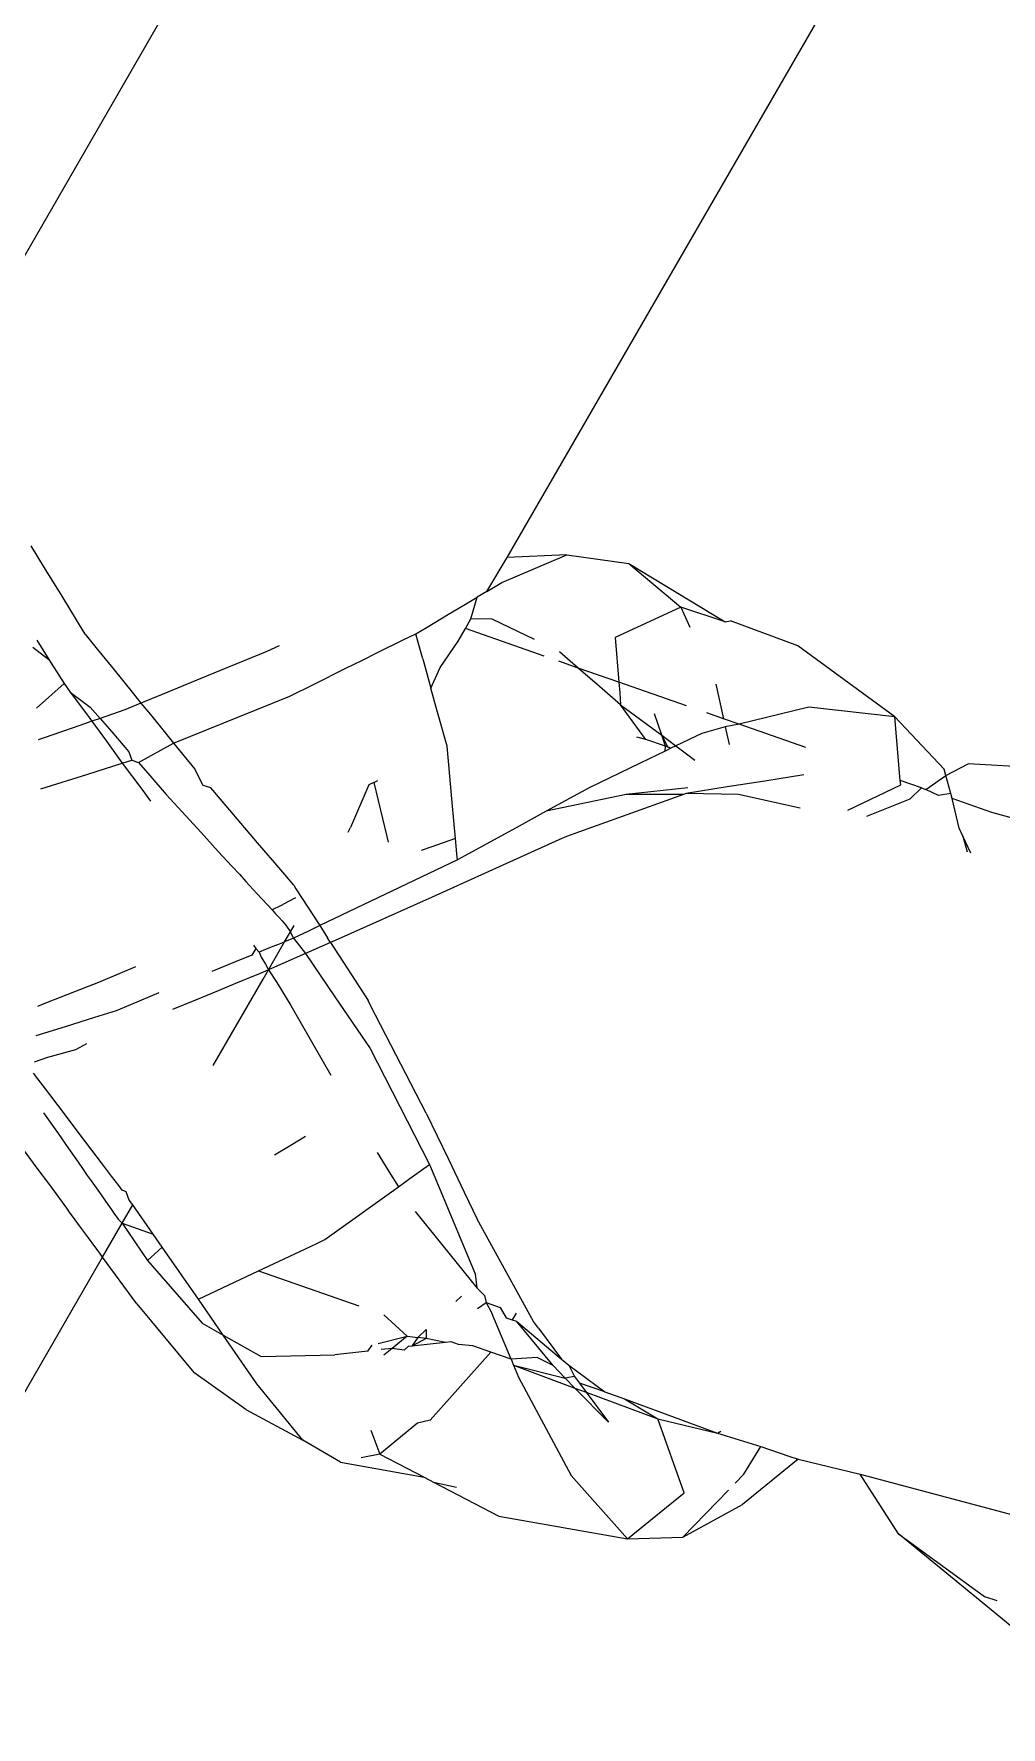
# Model space of a CAD drawing. Header units: inches. Extents: x 3324238 to 135265466, y -1036581 to 20094598.
# Drawn here: x 3354731.834 to 3354732.179, y -519091.338 to -519090.733 of the extents above; entities that cross this region are included whole.
import ezdxf

# ---------------------------------------------------------------- set-up
doc = ezdxf.new("R2010")
doc.units = ezdxf.units.IN
doc.header["$MEASUREMENT"] = 0

msp = doc.modelspace()

# ---------------------------------------------------------------- linework, layer by layer
for p, q in [((3354732.79358, -519089.14202, 0.00267), (3354731.80037, -519090.86493, 0.00267)), ((3354732.00304, -519090.92004, 0.00267), (3354732.96224, -519089.26035, 0.00267)), ((3354731.83793, -519090.92368, 0.00267), (3354731.83316, -519090.91587, 0.00267)), ((3354731.99583, -519090.93213, 0.00267), (3354732.00304, -519090.92004, 0.00267)), ((3354732.00118, -519090.92894, 0.00267), (3354732.02433, -519090.91908, 0.00267)), ((3354732.02433, -519090.91908, 0.00267), (3354732.00304, -519090.92004, 0.00267)), ((3354732.02433, -519090.91908, 0.00267), (3354732.04651, -519090.9222, 0.00267)), ((3354732.04651, -519090.9222, 0.00267), (3354732.06513, -519090.93778, 0.00267)), ((3354732.04651, -519090.9222, 0.00267), (3354732.0809, -519090.94296, 0.00267)), ((3354731.84414, -519090.93385, 0.00267), (3354731.83793, -519090.92368, 0.00267)), ((3354731.99583, -519090.93213, 0.00267), (3354732.00118, -519090.92894, 0.00267)), ((3354731.84928, -519090.94227, 0.00267), (3354731.84414, -519090.93385, 0.00267)), ((3354731.98762, -519090.93702, 0.00267), (3354731.99239, -519090.93418, 0.00267)), ((3354731.99016, -519090.94196, 0.00267), (3354731.99239, -519090.93418, 0.00267)), ((3354731.99583, -519090.93213, 0.00267), (3354731.99239, -519090.93418, 0.00267)), ((3354731.97451, -519090.94483, 0.00267), (3354731.98218, -519090.94026, 0.00267)), ((3354731.98218, -519090.94026, 0.00267), (3354731.98762, -519090.93702, 0.00267)), ((3354732.06513, -519090.93778, 0.00267), (3354732.04162, -519090.94863, 0.00267)), ((3354732.0809, -519090.94296, 0.00267), (3354732.06513, -519090.93778, 0.00267)), ((3354732.06513, -519090.93778, 0.00267), (3354732.06835, -519090.94486, 0.00267)), ((3354731.85243, -519090.94743, 0.00267), (3354731.84928, -519090.94227, 0.00267)), ((3354731.966, -519090.94945, 0.00267), (3354731.97043, -519090.94725, 0.00267)), ((3354731.97043, -519090.94725, 0.00267), (3354731.97451, -519090.94483, 0.00267)), ((3354731.97131, -519090.9504, 0.00267), (3354731.97043, -519090.94725, 0.00267)), ((3354731.98559, -519090.94987, 0.00267), (3354731.98818, -519090.94538, 0.00267)), ((3354731.98818, -519090.94538, 0.00267), (3354731.99016, -519090.94196, 0.00267)), ((3354732.01625, -519090.95519, 0.00267), (3354731.98818, -519090.94538, 0.00267)), ((3354731.99774, -519090.94206, 0.00267), (3354731.99016, -519090.94196, 0.00267)), ((3354732.01285, -519090.94926, 0.00267), (3354731.99774, -519090.94206, 0.00267)), ((3354732.0809, -519090.94296, 0.00267), (3354732.08284, -519090.94267, 0.00267)), ((3354732.10689, -519090.95151, 0.00267), (3354732.08284, -519090.94267, 0.00267)), ((3354731.83378, -519090.95197, 0.00267), (3354731.83948, -519090.95644, 0.00267)), ((3354731.83517, -519090.94954, 0.00267), (3354731.83948, -519090.95644, 0.00267)), ((3354731.85243, -519090.94743, 0.00267), (3354731.85623, -519090.95211, 0.00267)), ((3354731.85623, -519090.95211, 0.00267), (3354731.86227, -519090.95956, 0.00267)), ((3354731.9217, -519090.95154, 0.00267), (3354731.9173, -519090.95354, 0.00267)), ((3354731.95659, -519090.95409, 0.00267), (3354731.966, -519090.94945, 0.00267)), ((3354731.97295, -519090.95625, 0.00267), (3354731.97131, -519090.9504, 0.00267)), ((3354731.97911, -519090.95931, 0.00267), (3354731.98559, -519090.94987, 0.00267)), ((3354732.04162, -519090.94863, 0.00267), (3354732.04293, -519090.96451, 0.00267)), ((3354732.14151, -519090.97695, 0.00267), (3354732.10689, -519090.95151, 0.00267)), ((3354731.83948, -519090.95644, 0.00267), (3354731.84032, -519090.95779, 0.00267)), ((3354731.84032, -519090.95779, 0.00267), (3354731.84485, -519090.96503, 0.00267)), ((3354731.90879, -519090.95703, 0.00267), (3354731.89572, -519090.96239, 0.00267)), ((3354731.9173, -519090.95354, 0.00267), (3354731.90879, -519090.95703, 0.00267)), ((3354731.94551, -519090.95957, 0.00267), (3354731.95146, -519090.95663, 0.00267)), ((3354731.95146, -519090.95663, 0.00267), (3354731.95659, -519090.95409, 0.00267)), ((3354731.97295, -519090.95625, 0.00267), (3354731.97514, -519090.96407, 0.00267)), ((3354731.97587, -519090.96671, 0.00267), (3354731.97911, -519090.95931, 0.00267)), ((3354732.02848, -519090.95947, 0.00267), (3354732.02158, -519090.95705, 0.00267)), ((3354732.02848, -519090.95947, 0.00267), (3354732.02182, -519090.95366, 0.00267)), ((3354731.84485, -519090.96503, 0.00267), (3354731.835, -519090.97384, 0.00267)), ((3354731.84485, -519090.96503, 0.00267), (3354731.8471, -519090.96808, 0.00267)), ((3354731.86227, -519090.95956, 0.00267), (3354731.86968, -519090.96869, 0.00267)), ((3354731.89572, -519090.96239, 0.00267), (3354731.87985, -519090.96889, 0.00267)), ((3354731.92545, -519090.96949, 0.00267), (3354731.93416, -519090.96518, 0.00267)), ((3354731.93416, -519090.96518, 0.00267), (3354731.94551, -519090.95957, 0.00267)), ((3354731.97514, -519090.96407, 0.00267), (3354731.97587, -519090.96671, 0.00267)), ((3354732.04293, -519090.96451, 0.00267), (3354732.02848, -519090.95947, 0.00267)), ((3354732.03608, -519090.96608, 0.00267), (3354732.02848, -519090.95947, 0.00267)), ((3354732.06713, -519090.97297, 0.00267), (3354732.04293, -519090.96451, 0.00267)), ((3354732.04293, -519090.96451, 0.00267), (3354732.04325, -519090.96838, 0.00267)), ((3354732.07762, -519090.96527, 0.00267), (3354732.08031, -519090.97758, 0.00267)), ((3354731.8471, -519090.96808, 0.00267), (3354731.85285, -519090.97588, 0.00267)), ((3354731.8471, -519090.96808, 0.00267), (3354731.85425, -519090.97345, 0.00267)), ((3354731.86968, -519090.96869, 0.00267), (3354731.87234, -519090.97197, 0.00267)), ((3354731.87985, -519090.96889, 0.00267), (3354731.87234, -519090.97197, 0.00267)), ((3354731.884, -519090.98634, 0.00267), (3354731.92545, -519090.96949, 0.00267)), ((3354731.97778, -519090.97353, 0.00267), (3354731.97587, -519090.96671, 0.00267)), ((3354732.0436, -519090.97264, 0.00267), (3354732.03608, -519090.96608, 0.00267)), ((3354732.04325, -519090.96838, 0.00267), (3354732.0436, -519090.97264, 0.00267)), ((3354731.85285, -519090.97588, 0.00267), (3354731.85475, -519090.97847, 0.00267)), ((3354731.85425, -519090.97345, 0.00267), (3354731.85771, -519090.97744, 0.00267)), ((3354731.85771, -519090.97744, 0.00267), (3354731.85475, -519090.97847, 0.00267)), ((3354731.86651, -519090.97436, 0.00267), (3354731.85771, -519090.97744, 0.00267)), ((3354731.85771, -519090.97744, 0.00267), (3354731.86191, -519090.98228, 0.00267)), ((3354731.87234, -519090.97197, 0.00267), (3354731.86651, -519090.97436, 0.00267)), ((3354731.87234, -519090.97197, 0.00267), (3354731.87569, -519090.9761, 0.00267)), ((3354731.87569, -519090.9761, 0.00267), (3354731.88107, -519090.98273, 0.00267)), ((3354731.98164, -519090.98732, 0.00267), (3354731.97778, -519090.97353, 0.00267)), ((3354732.05253, -519090.98496, 0.00267), (3354732.0436, -519090.97264, 0.00267)), ((3354732.0436, -519090.97264, 0.00267), (3354732.05825, -519090.98349, 0.00267)), ((3354732.05825, -519090.98349, 0.00267), (3354732.05573, -519090.97588, 0.00267)), ((3354732.08031, -519090.97758, 0.00267), (3354732.07442, -519090.97552, 0.00267)), ((3354732.11081, -519090.97351, 0.00267), (3354732.08595, -519090.97955, 0.00267)), ((3354732.14151, -519090.97695, 0.00267), (3354732.11081, -519090.97351, 0.00267)), ((3354732.15906, -519090.99563, 0.00267), (3354732.14151, -519090.97695, 0.00267)), ((3354732.14345, -519090.99964, 0.00267), (3354732.14151, -519090.97695, 0.00267)), ((3354731.85049, -519090.97996, 0.00267), (3354731.83777, -519090.98441, 0.00267)), ((3354731.85475, -519090.97847, 0.00267), (3354731.85049, -519090.97996, 0.00267)), ((3354731.85475, -519090.97847, 0.00267), (3354731.86001, -519090.98561, 0.00267)), ((3354731.86191, -519090.98228, 0.00267), (3354731.86804, -519090.98935, 0.00267)), ((3354731.88107, -519090.98273, 0.00267), (3354731.884, -519090.98634, 0.00267)), ((3354732.05955, -519090.98742, 0.00267), (3354732.05825, -519090.98349, 0.00267)), ((3354732.05825, -519090.98349, 0.00267), (3354732.0605, -519090.98775, 0.00267)), ((3354732.05825, -519090.98349, 0.00267), (3354732.06333, -519090.98725, 0.00267)), ((3354732.07255, -519090.9828, 0.00267), (3354732.06333, -519090.98725, 0.00267)), ((3354732.08095, -519090.98049, 0.00267), (3354732.07255, -519090.9828, 0.00267)), ((3354732.08595, -519090.97955, 0.00267), (3354732.08031, -519090.97758, 0.00267)), ((3354732.08595, -519090.97955, 0.00267), (3354732.08095, -519090.98049, 0.00267)), ((3354732.08095, -519090.98049, 0.00267), (3354732.08232, -519090.98677, 0.00267)), ((3354732.10971, -519090.98785, 0.00267), (3354732.08595, -519090.97955, 0.00267)), ((3354731.83777, -519090.98441, 0.00267), (3354731.83562, -519090.98516, 0.00267)), ((3354731.86001, -519090.98561, 0.00267), (3354731.86566, -519090.99347, 0.00267)), ((3354731.86804, -519090.98935, 0.00267), (3354731.86907, -519090.99241, 0.00267)), ((3354731.87141, -519090.99323, 0.00267), (3354731.884, -519090.98634, 0.00267)), ((3354731.884, -519090.98634, 0.00267), (3354731.89152, -519090.99561, 0.00267)), ((3354731.98347, -519091.00754, 0.00267), (3354731.98164, -519090.98732, 0.00267)), ((3354732.05253, -519090.98496, 0.00267), (3354732.04943, -519090.98419, 0.00267)), ((3354732.05948, -519090.98912, 0.00267), (3354732.05054, -519090.99343, 0.00267)), ((3354732.05955, -519090.98742, 0.00267), (3354732.05253, -519090.98496, 0.00267)), ((3354732.05948, -519090.98912, 0.00267), (3354732.05955, -519090.98742, 0.00267)), ((3354732.06155, -519090.98811, 0.00267), (3354732.05948, -519090.98912, 0.00267)), ((3354732.0605, -519090.98775, 0.00267), (3354732.05955, -519090.98742, 0.00267)), ((3354732.06155, -519090.98811, 0.00267), (3354732.05955, -519090.98742, 0.00267)), ((3354732.06155, -519090.98811, 0.00267), (3354732.0605, -519090.98775, 0.00267)), ((3354732.06333, -519090.98725, 0.00267), (3354732.06155, -519090.98811, 0.00267)), ((3354732.06333, -519090.98725, 0.00267), (3354732.06713, -519090.99007, 0.00267)), ((3354731.8533, -519090.99735, 0.00267), (3354731.86566, -519090.99347, 0.00267)), ((3354731.86566, -519090.99347, 0.00267), (3354731.86907, -519090.99241, 0.00267)), ((3354731.86566, -519090.99347, 0.00267), (3354731.87264, -519091.00276, 0.00267)), ((3354731.86907, -519090.99241, 0.00267), (3354731.87141, -519090.99323, 0.00267)), ((3354731.87141, -519090.99323, 0.00267), (3354731.87544, -519090.99787, 0.00267)), ((3354731.89449, -519091.00142, 0.00267), (3354731.89152, -519090.99561, 0.00267)), ((3354732.05054, -519090.99343, 0.00267), (3354732.03231, -519091.00225, 0.00267)), ((3354732.06713, -519090.99007, 0.00267), (3354732.07008, -519090.99241, 0.00267)), ((3354732.15968, -519090.99784, 0.00267), (3354732.15906, -519090.99563, 0.00267)), ((3354732.15968, -519090.99784, 0.00267), (3354732.1677, -519090.99368, 0.00267)), ((3354732.21796, -519090.99667, 0.00267), (3354732.1677, -519090.99368, 0.00267)), ((3354731.83659, -519091.00259, 0.00267), (3354731.8533, -519090.99735, 0.00267)), ((3354731.87544, -519090.99787, 0.00267), (3354731.88131, -519091.00463, 0.00267)), ((3354731.89724, -519091.00229, 0.00267), (3354731.89449, -519091.00142, 0.00267)), ((3354731.9537, -519091.00121, 0.00267), (3354731.94718, -519091.01643, 0.00267)), ((3354731.95545, -519091.00034, 0.00267), (3354731.9537, -519091.00121, 0.00267)), ((3354731.95545, -519091.00034, 0.00267), (3354731.95687, -519090.99963, 0.00267)), ((3354731.95545, -519091.00034, 0.00267), (3354731.96008, -519091.01962, 0.00267)), ((3354732.09504, -519090.99982, 0.00267), (3354732.08166, -519091.00194, 0.00267)), ((3354732.10897, -519090.99761, 0.00267), (3354732.09504, -519090.99982, 0.00267)), ((3354732.12473, -519091.01019, 0.00267), (3354732.14359, -519091.00123, 0.00267)), ((3354732.14359, -519091.00123, 0.00267), (3354732.14345, -519090.99964, 0.00267)), ((3354732.15106, -519091.0023, 0.00267), (3354732.14345, -519090.99964, 0.00267)), ((3354732.15259, -519091.00283, 0.00267), (3354732.15968, -519090.99784, 0.00267)), ((3354732.16151, -519091.00434, 0.00267), (3354732.15968, -519090.99784, 0.00267)), ((3354731.87264, -519091.00276, 0.00267), (3354731.87574, -519091.00696, 0.00267)), ((3354731.88131, -519091.00463, 0.00267), (3354731.88829, -519091.01225, 0.00267)), ((3354731.90068, -519091.00633, 0.00267), (3354731.89724, -519091.00229, 0.00267)), ((3354731.90663, -519091.01327, 0.00267), (3354731.90068, -519091.00633, 0.00267)), ((3354731.98463, -519091.0204, 0.00267), (3354731.98347, -519091.00754, 0.00267)), ((3354732.03231, -519091.00225, 0.00267), (3354732.01701, -519091.01062, 0.00267)), ((3354732.04553, -519091.00468, 0.00267), (3354732.01701, -519091.01062, 0.00267)), ((3354732.06599, -519091.00465, 0.00267), (3354732.02425, -519091.01962, 0.00267)), ((3354732.06756, -519091.00223, 0.00267), (3354732.04553, -519091.00468, 0.00267)), ((3354732.06599, -519091.00465, 0.00267), (3354732.04553, -519091.00468, 0.00267)), ((3354732.06704, -519091.00427, 0.00267), (3354732.06599, -519091.00465, 0.00267)), ((3354732.08166, -519091.00194, 0.00267), (3354732.06704, -519091.00427, 0.00267)), ((3354732.0857, -519091.00461, 0.00267), (3354732.06704, -519091.00427, 0.00267)), ((3354732.10767, -519091.00955, 0.00267), (3354732.0857, -519091.00461, 0.00267)), ((3354732.14683, -519091.00633, 0.00267), (3354732.13136, -519091.01251, 0.00267)), ((3354732.14683, -519091.00633, 0.00267), (3354732.15106, -519091.0023, 0.00267)), ((3354732.15106, -519091.0023, 0.00267), (3354732.15259, -519091.00283, 0.00267)), ((3354732.15707, -519091.00494, 0.00267), (3354732.15259, -519091.00283, 0.00267)), ((3354732.16151, -519091.00434, 0.00267), (3354732.15707, -519091.00494, 0.00267)), ((3354732.16201, -519091.00612, 0.00267), (3354732.16151, -519091.00434, 0.00267)), ((3354732.17607, -519091.01104, 0.00267), (3354732.16201, -519091.00612, 0.00267)), ((3354732.16446, -519091.01672, 0.00267), (3354732.16201, -519091.00612, 0.00267)), ((3354731.88829, -519091.01225, 0.00267), (3354731.8938, -519091.01825, 0.00267)), ((3354731.91134, -519091.01878, 0.00267), (3354731.90663, -519091.01327, 0.00267)), ((3354732.01701, -519091.01062, 0.00267), (3354732.00737, -519091.01589, 0.00267)), ((3354732.20608, -519091.01946, 0.00267), (3354732.17607, -519091.01104, 0.00267)), ((3354731.8938, -519091.01825, 0.00267), (3354731.89994, -519091.02495, 0.00267)), ((3354731.91395, -519091.02184, 0.00267), (3354731.91134, -519091.01878, 0.00267)), ((3354731.94625, -519091.01803, 0.00267), (3354731.94718, -519091.01643, 0.00267)), ((3354731.96008, -519091.01962, 0.00267), (3354731.96058, -519091.02167, 0.00267)), ((3354732.00737, -519091.01589, 0.00267), (3354731.98795, -519091.0265, 0.00267)), ((3354732.02425, -519091.01962, 0.00267), (3354732.02155, -519091.02084, 0.00267)), ((3354732.16577, -519091.01948, 0.00267), (3354732.16446, -519091.01672, 0.00267)), ((3354732.16861, -519091.02553, 0.00267), (3354732.16577, -519091.01948, 0.00267)), ((3354732.16577, -519091.01948, 0.00267), (3354732.16734, -519091.02508, 0.00267)), ((3354731.89994, -519091.02495, 0.00267), (3354731.90475, -519091.03019, 0.00267)), ((3354731.91622, -519091.0245, 0.00267), (3354731.91395, -519091.02184, 0.00267)), ((3354731.92008, -519091.02901, 0.00267), (3354731.91622, -519091.0245, 0.00267)), ((3354731.97579, -519091.0235, 0.00267), (3354731.97243, -519091.02468, 0.00267)), ((3354731.98463, -519091.0204, 0.00267), (3354731.97579, -519091.0235, 0.00267)), ((3354731.98511, -519091.0258, 0.00267), (3354731.98463, -519091.0204, 0.00267)), ((3354731.98531, -519091.02795, 0.00267), (3354731.98511, -519091.0258, 0.00267)), ((3354732.02155, -519091.02084, 0.00267), (3354732.00157, -519091.02987, 0.00267)), ((3354731.90475, -519091.03019, 0.00267), (3354731.90746, -519091.03314, 0.00267)), ((3354731.92372, -519091.03326, 0.00267), (3354731.92008, -519091.02901, 0.00267)), ((3354731.98531, -519091.02795, 0.00267), (3354731.93621, -519091.05147, 0.00267)), ((3354732.00157, -519091.02987, 0.00267), (3354731.97631, -519091.04128, 0.00267)), ((3354731.98795, -519091.0265, 0.00267), (3354731.98531, -519091.02795, 0.00267)), ((3354731.90746, -519091.03314, 0.00267), (3354731.9098, -519091.0357, 0.00267)), ((3354731.9098, -519091.0357, 0.00267), (3354731.91374, -519091.03999, 0.00267)), ((3354731.92689, -519091.03698, 0.00267), (3354731.92372, -519091.03326, 0.00267)), ((3354731.92689, -519091.03698, 0.00267), (3354731.92762, -519091.03827, 0.00267)), ((3354731.91374, -519091.03999, 0.00267), (3354731.9175, -519091.04409, 0.00267)), ((3354731.92497, -519091.04286, 0.00267), (3354731.9221, -519091.04435, 0.00267)), ((3354731.92746, -519091.04158, 0.00267), (3354731.92497, -519091.04286, 0.00267)), ((3354731.92762, -519091.03827, 0.00267), (3354731.93621, -519091.05147, 0.00267)), ((3354731.97631, -519091.04128, 0.00267), (3354731.94163, -519091.05672, 0.00267)), ((3354731.9175, -519091.04409, 0.00267), (3354731.91914, -519091.04588, 0.00267)), ((3354731.9221, -519091.04435, 0.00267), (3354731.91914, -519091.04588, 0.00267)), ((3354731.91914, -519091.04588, 0.00267), (3354731.92042, -519091.04727, 0.00267)), ((3354731.92042, -519091.04727, 0.00267), (3354731.92166, -519091.04862, 0.00267)), ((3354731.92166, -519091.04862, 0.00267), (3354731.92273, -519091.04979, 0.00267)), ((3354731.92273, -519091.04979, 0.00267), (3354731.92397, -519091.05114, 0.00267)), ((3354731.9236, -519091.05728, 0.00267), (3354731.92569, -519091.05366, 0.00267)), ((3354731.92678, -519091.05599, 0.00267), (3354731.9236, -519091.05728, 0.00267)), ((3354731.92397, -519091.05114, 0.00267), (3354731.92569, -519091.05366, 0.00267)), ((3354731.92569, -519091.05366, 0.00267), (3354731.927, -519091.05139, 0.00267)), ((3354731.92678, -519091.05599, 0.00267), (3354731.92569, -519091.05366, 0.00267)), ((3354731.93216, -519091.05341, 0.00267), (3354731.92678, -519091.05599, 0.00267)), ((3354731.92678, -519091.05599, 0.00267), (3354731.93102, -519091.06144, 0.00267)), ((3354731.93621, -519091.05147, 0.00267), (3354731.93216, -519091.05341, 0.00267)), ((3354731.93621, -519091.05147, 0.00267), (3354731.93898, -519091.05579, 0.00267)), ((3354731.94003, -519091.05743, 0.00267), (3354731.93898, -519091.05579, 0.00267)), ((3354731.9119, -519091.06203, 0.00267), (3354731.90576, -519091.06451, 0.00267)), ((3354731.91329, -519091.05961, 0.00267), (3354731.9119, -519091.06203, 0.00267)), ((3354731.91254, -519091.05839, 0.00267), (3354731.91329, -519091.05961, 0.00267)), ((3354731.91329, -519091.05961, 0.00267), (3354731.91455, -519091.06095, 0.00267)), ((3354731.91685, -519091.06002, 0.00267), (3354731.91455, -519091.06095, 0.00267)), ((3354731.91455, -519091.06095, 0.00267), (3354731.91526, -519091.06278, 0.00267)), ((3354731.92064, -519091.05848, 0.00267), (3354731.91685, -519091.06002, 0.00267)), ((3354731.91782, -519091.06728, 0.00267), (3354731.9236, -519091.05728, 0.00267)), ((3354731.93102, -519091.06144, 0.00267), (3354731.91894, -519091.06682, 0.00267)), ((3354731.92064, -519091.05848, 0.00267), (3354731.9236, -519091.05728, 0.00267)), ((3354731.94003, -519091.05743, 0.00267), (3354731.93102, -519091.06144, 0.00267)), ((3354731.93102, -519091.06144, 0.00267), (3354731.94159, -519091.07688, 0.00267)), ((3354731.94163, -519091.05672, 0.00267), (3354731.94003, -519091.05743, 0.00267)), ((3354731.94003, -519091.05743, 0.00267), (3354731.95341, -519091.07826, 0.00267)), ((3354731.87033, -519091.06623, 0.00267), (3354731.86476, -519091.06856, 0.00267)), ((3354731.90576, -519091.06451, 0.00267), (3354731.89769, -519091.06779, 0.00267)), ((3354731.91782, -519091.06728, 0.00267), (3354731.91485, -519091.06851, 0.00267)), ((3354731.91526, -519091.06278, 0.00267), (3354731.91676, -519091.06521, 0.00267)), ((3354731.91595, -519091.07053, 0.00267), (3354731.91782, -519091.06728, 0.00267)), ((3354731.91676, -519091.06521, 0.00267), (3354731.91782, -519091.06728, 0.00267)), ((3354731.91894, -519091.06682, 0.00267), (3354731.91782, -519091.06728, 0.00267)), ((3354731.91782, -519091.06728, 0.00267), (3354731.9208, -519091.07173, 0.00267)), ((3354731.85342, -519091.07322, 0.00267), (3354731.8383, -519091.07914, 0.00267)), ((3354731.85663, -519091.07196, 0.00267), (3354731.85342, -519091.07322, 0.00267)), ((3354731.86476, -519091.06856, 0.00267), (3354731.85663, -519091.07196, 0.00267)), ((3354731.89811, -519091.10144, 0.00267), (3354731.91595, -519091.07053, 0.00267)), ((3354731.90605, -519091.07216, 0.00267), (3354731.89992, -519091.0747, 0.00267)), ((3354731.90873, -519091.07105, 0.00267), (3354731.90605, -519091.07216, 0.00267)), ((3354731.91106, -519091.07008, 0.00267), (3354731.90873, -519091.07105, 0.00267)), ((3354731.91485, -519091.06851, 0.00267), (3354731.91106, -519091.07008, 0.00267)), ((3354731.9208, -519091.07173, 0.00267), (3354731.92588, -519091.07994, 0.00267)), ((3354731.8383, -519091.07914, 0.00267), (3354731.83534, -519091.0803, 0.00267)), ((3354731.8686, -519091.07969, 0.00267), (3354731.86349, -519091.08186, 0.00267)), ((3354731.87865, -519091.07542, 0.00267), (3354731.8686, -519091.07969, 0.00267)), ((3354731.89175, -519091.07808, 0.00267), (3354731.88356, -519091.08147, 0.00267)), ((3354731.89992, -519091.0747, 0.00267), (3354731.89175, -519091.07808, 0.00267)), ((3354731.92588, -519091.07994, 0.00267), (3354731.94016, -519091.10486, 0.00267)), ((3354731.94159, -519091.07688, 0.00267), (3354731.95419, -519091.0953, 0.00267)), ((3354731.95434, -519091.08004, 0.00267), (3354731.95341, -519091.07826, 0.00267)), ((3354731.9742, -519091.11839, 0.00267), (3354731.95434, -519091.08004, 0.00267)), ((3354731.85568, -519091.0843, 0.00267), (3354731.84521, -519091.08758, 0.00267)), ((3354731.86349, -519091.08186, 0.00267), (3354731.85568, -519091.0843, 0.00267)), ((3354731.84521, -519091.08758, 0.00267), (3354731.83474, -519091.09087, 0.00267)), ((3354731.849, -519091.09587, 0.00267), (3354731.8389, -519091.09861, 0.00267)), ((3354731.85291, -519091.09373, 0.00267), (3354731.849, -519091.09587, 0.00267)), ((3354731.95419, -519091.0953, 0.00267), (3354731.97265, -519091.13136, 0.00267)), ((3354731.83981, -519091.1118, 0.00267), (3354731.83398, -519091.1041, 0.00267)), ((3354731.8389, -519091.09861, 0.00267), (3354731.8342, -519091.10025, 0.00267)), ((3354731.84573, -519091.11963, 0.00267), (3354731.83981, -519091.1118, 0.00267)), ((3354731.83756, -519091.11826, 0.00267), (3354731.84247, -519091.12531, 0.00267)), ((3354731.84993, -519091.12517, 0.00267), (3354731.84573, -519091.11963, 0.00267)), ((3354731.9742, -519091.11839, 0.00267), (3354731.98198, -519091.13462, 0.00267)), ((3354731.84247, -519091.12531, 0.00267), (3354731.84651, -519091.13111, 0.00267)), ((3354731.85254, -519091.12862, 0.00267), (3354731.84993, -519091.12517, 0.00267)), ((3354731.8548, -519091.13162, 0.00267), (3354731.85254, -519091.12862, 0.00267)), ((3354731.93107, -519091.12678, 0.00267), (3354731.92616, -519091.12974, 0.00267)), ((3354731.82926, -519091.13008, 0.00267), (3354731.83518, -519091.13806, 0.00267)), ((3354731.84651, -519091.13111, 0.00267), (3354731.84903, -519091.13473, 0.00267)), ((3354731.84903, -519091.13473, 0.00267), (3354731.85122, -519091.13787, 0.00267)), ((3354731.85823, -519091.13615, 0.00267), (3354731.8548, -519091.13162, 0.00267)), ((3354731.92616, -519091.12974, 0.00267), (3354731.92002, -519091.13344, 0.00267)), ((3354731.95669, -519091.13253, 0.00267), (3354731.96084, -519091.13927, 0.00267)), ((3354731.97265, -519091.13136, 0.00267), (3354731.9754, -519091.13673, 0.00267)), ((3354731.98198, -519091.13462, 0.00267), (3354731.98775, -519091.14666, 0.00267)), ((3354731.83518, -519091.13806, 0.00267), (3354731.83929, -519091.1436, 0.00267)), ((3354731.85122, -519091.13787, 0.00267), (3354731.85317, -519091.14068, 0.00267)), ((3354731.85317, -519091.14068, 0.00267), (3354731.85452, -519091.14258, 0.00267)), ((3354731.86186, -519091.14095, 0.00267), (3354731.85823, -519091.13615, 0.00267)), ((3354731.96084, -519091.13927, 0.00267), (3354731.96422, -519091.14476, 0.00267)), ((3354731.96882, -519091.14146, 0.00267), (3354731.9754, -519091.13673, 0.00267)), ((3354731.9754, -519091.13673, 0.00267), (3354731.97848, -519091.14411, 0.00267)), ((3354731.83929, -519091.1436, 0.00267), (3354731.8419, -519091.14711, 0.00267)), ((3354731.85452, -519091.14258, 0.00267), (3354731.85806, -519091.14757, 0.00267)), ((3354731.8644, -519091.14431, 0.00267), (3354731.86186, -519091.14095, 0.00267)), ((3354731.8656, -519091.14589, 0.00267), (3354731.8644, -519091.14431, 0.00267)), ((3354731.86708, -519091.14651, 0.00267), (3354731.8656, -519091.14589, 0.00267)), ((3354731.86814, -519091.14945, 0.00267), (3354731.86708, -519091.14651, 0.00267)), ((3354731.938, -519091.1636, 0.00267), (3354731.96422, -519091.14476, 0.00267)), ((3354731.96422, -519091.14476, 0.00267), (3354731.96882, -519091.14146, 0.00267)), ((3354731.97848, -519091.14411, 0.00267), (3354731.99169, -519091.17579, 0.00267)), ((3354731.98775, -519091.14666, 0.00267), (3354731.99237, -519091.15631, 0.00267)), ((3354731.8419, -519091.14711, 0.00267), (3354731.84417, -519091.15016, 0.00267)), ((3354731.84417, -519091.15016, 0.00267), (3354731.84638, -519091.15314, 0.00267)), ((3354731.85806, -519091.14757, 0.00267), (3354731.86052, -519091.15104, 0.00267)), ((3354731.86052, -519091.15104, 0.00267), (3354731.86169, -519091.15268, 0.00267)), ((3354731.86169, -519091.15268, 0.00267), (3354731.8627, -519091.15411, 0.00267)), ((3354731.86561, -519091.15776, 0.00267), (3354731.86938, -519091.15122, 0.00267)), ((3354731.86938, -519091.15122, 0.00267), (3354731.86814, -519091.14945, 0.00267)), ((3354731.87663, -519091.16161, 0.00267), (3354731.86938, -519091.15122, 0.00267)), ((3354731.84753, -519091.1547, 0.00267), (3354731.84638, -519091.15314, 0.00267)), ((3354731.85114, -519091.15962, 0.00267), (3354731.84753, -519091.1547, 0.00267)), ((3354731.85864, -519091.16982, 0.00267), (3354731.86561, -519091.15776, 0.00267)), ((3354731.8627, -519091.15411, 0.00267), (3354731.86422, -519091.15624, 0.00267)), ((3354731.86422, -519091.15624, 0.00267), (3354731.86561, -519091.15776, 0.00267)), ((3354731.86561, -519091.15776, 0.00267), (3354731.87663, -519091.16161, 0.00267)), ((3354731.86561, -519091.15776, 0.00267), (3354731.87471, -519091.17103, 0.00267)), ((3354731.97025, -519091.15359, 0.00267), (3354731.99222, -519091.18079, 0.00267)), ((3354732.01253, -519091.19284, 0.00267), (3354731.99237, -519091.15631, 0.00267)), ((3354731.85362, -519091.16299, 0.00267), (3354731.85114, -519091.15962, 0.00267)), ((3354731.85585, -519091.16602, 0.00267), (3354731.85362, -519091.16299, 0.00267)), ((3354731.87988, -519091.16627, 0.00267), (3354731.87663, -519091.16161, 0.00267)), ((3354731.92907, -519091.16781, 0.00267), (3354731.93513, -519091.16495, 0.00267)), ((3354731.93513, -519091.16495, 0.00267), (3354731.938, -519091.1636, 0.00267)), ((3354730.95372, -519092.73767, 0.00267), (3354731.85864, -519091.16982, 0.00267)), ((3354731.85737, -519091.1681, 0.00267), (3354731.85585, -519091.16602, 0.00267)), ((3354731.85864, -519091.16982, 0.00267), (3354731.85737, -519091.1681, 0.00267)), ((3354731.87087, -519091.18647, 0.00267), (3354731.85864, -519091.16982, 0.00267)), ((3354731.87988, -519091.16627, 0.00267), (3354731.87471, -519091.17103, 0.00267)), ((3354731.87471, -519091.17103, 0.00267), (3354731.89415, -519091.19337, 0.00267)), ((3354731.89287, -519091.18489, 0.00267), (3354731.87988, -519091.16627, 0.00267)), ((3354731.91431, -519091.17478, 0.00267), (3354731.92907, -519091.16781, 0.00267)), ((3354731.89287, -519091.18489, 0.00267), (3354731.91431, -519091.17478, 0.00267)), ((3354731.91431, -519091.17478, 0.00267), (3354731.95012, -519091.18729, 0.00267)), ((3354731.99169, -519091.17579, 0.00267), (3354731.99222, -519091.18079, 0.00267)), ((3354731.99222, -519091.18079, 0.00267), (3354731.99496, -519091.18359, 0.00267)), ((3354731.87087, -519091.18647, 0.00267), (3354731.89126, -519091.21107, 0.00267)), ((3354731.90166, -519091.19765, 0.00267), (3354731.89287, -519091.18489, 0.00267)), ((3354731.98675, -519091.18375, 0.00267), (3354731.98469, -519091.1857, 0.00267)), ((3354731.99251, -519091.18822, 0.00267), (3354731.99558, -519091.18608, 0.00267)), ((3354731.99496, -519091.18359, 0.00267), (3354731.99558, -519091.18608, 0.00267)), ((3354731.99558, -519091.18608, 0.00267), (3354731.99758, -519091.18985, 0.00267)), ((3354731.99558, -519091.18608, 0.00267), (3354732.00059, -519091.18783, 0.00267)), ((3354732.00059, -519091.18783, 0.00267), (3354732.00272, -519091.19151, 0.00267)), ((3354731.89415, -519091.19337, 0.00267), (3354731.90166, -519091.19765, 0.00267)), ((3354731.95902, -519091.1904, 0.00267), (3354731.96743, -519091.19803, 0.00267)), ((3354732.00446, -519091.20628, 0.00267), (3354731.99758, -519091.18985, 0.00267)), ((3354732.00272, -519091.19151, 0.00267), (3354732.00481, -519091.19218, 0.00267)), ((3354732.00631, -519091.18983, 0.00267), (3354732.00481, -519091.19218, 0.00267)), ((3354732.00481, -519091.19218, 0.00267), (3354732.00635, -519091.19267, 0.00267)), ((3354732.00635, -519091.19267, 0.00267), (3354732.02252, -519091.20627, 0.00267)), ((3354732.01946, -519091.20858, 0.00267), (3354732.00635, -519091.19267, 0.00267)), ((3354732.01431, -519091.19524, 0.00267), (3354732.01253, -519091.19284, 0.00267)), ((3354731.91364, -519091.21508, 0.00267), (3354731.90166, -519091.19765, 0.00267)), ((3354731.90166, -519091.19765, 0.00267), (3354731.91519, -519091.20538, 0.00267)), ((3354731.95698, -519091.20073, 0.00267), (3354731.96743, -519091.19803, 0.00267)), ((3354731.96743, -519091.19803, 0.00267), (3354731.96204, -519091.20243, 0.00267)), ((3354731.96743, -519091.19803, 0.00267), (3354731.97118, -519091.19852, 0.00267)), ((3354731.97118, -519091.19852, 0.00267), (3354731.96908, -519091.20164, 0.00267)), ((3354731.97416, -519091.19891, 0.00267), (3354731.96908, -519091.20164, 0.00267)), ((3354731.98107, -519091.20029, 0.00267), (3354731.96908, -519091.20164, 0.00267)), ((3354731.97118, -519091.19852, 0.00267), (3354731.97416, -519091.19569, 0.00267)), ((3354731.97416, -519091.19569, 0.00267), (3354731.97118, -519091.19852, 0.00267)), ((3354731.97416, -519091.19891, 0.00267), (3354731.97118, -519091.19852, 0.00267)), ((3354731.97416, -519091.19569, 0.00267), (3354731.97416, -519091.19891, 0.00267)), ((3354731.98107, -519091.20029, 0.00267), (3354731.97416, -519091.19891, 0.00267)), ((3354731.98303, -519091.20007, 0.00267), (3354731.98107, -519091.20029, 0.00267)), ((3354731.98565, -519091.20105, 0.00267), (3354731.98303, -519091.20007, 0.00267)), ((3354731.99077, -519091.20149, 0.00267), (3354731.98565, -519091.20105, 0.00267)), ((3354732.01431, -519091.19524, 0.00267), (3354732.02252, -519091.20627, 0.00267)), ((3354731.91519, -519091.20538, 0.00267), (3354731.94152, -519091.20473, 0.00267)), ((3354731.95332, -519091.20341, 0.00267), (3354731.94152, -519091.20473, 0.00267)), ((3354731.95332, -519091.20341, 0.00267), (3354731.95488, -519091.20128, 0.00267)), ((3354731.96204, -519091.20243, 0.00267), (3354731.95804, -519091.20288, 0.00267)), ((3354731.96204, -519091.20243, 0.00267), (3354731.95904, -519091.20488, 0.00267)), ((3354731.96635, -519091.2031, 0.00267), (3354731.96204, -519091.20243, 0.00267)), ((3354731.96773, -519091.20179, 0.00267), (3354731.96635, -519091.2031, 0.00267)), ((3354731.96908, -519091.20164, 0.00267), (3354731.96773, -519091.20179, 0.00267)), ((3354731.99721, -519091.20375, 0.00267), (3354731.97563, -519091.22807, 0.00267)), ((3354731.99721, -519091.20375, 0.00267), (3354731.99077, -519091.20149, 0.00267)), ((3354732.00446, -519091.20628, 0.00267), (3354731.99721, -519091.20375, 0.00267)), ((3354732.01384, -519091.20573, 0.00267), (3354732.00446, -519091.20628, 0.00267)), ((3354732.00446, -519091.20628, 0.00267), (3354732.00535, -519091.2084, 0.00267)), ((3354732.01946, -519091.20858, 0.00267), (3354732.01384, -519091.20573, 0.00267)), ((3354732.02252, -519091.20627, 0.00267), (3354732.02504, -519091.20838, 0.00267)), ((3354731.9098, -519091.22422, 0.00267), (3354731.89126, -519091.21107, 0.00267)), ((3354732.00535, -519091.2084, 0.00267), (3354732.00717, -519091.21274, 0.00267)), ((3354732.00535, -519091.2084, 0.00267), (3354732.02729, -519091.21658, 0.00267)), ((3354732.00535, -519091.2084, 0.00267), (3354732.02383, -519091.21305, 0.00267)), ((3354732.00717, -519091.21274, 0.00267), (3354732.02591, -519091.24785, 0.00267)), ((3354732.02383, -519091.21305, 0.00267), (3354732.01946, -519091.20858, 0.00267)), ((3354732.02715, -519091.2125, 0.00267), (3354732.02383, -519091.21305, 0.00267)), ((3354732.02729, -519091.21658, 0.00267), (3354732.02383, -519091.21305, 0.00267)), ((3354732.02504, -519091.20838, 0.00267), (3354732.0379, -519091.21796, 0.00267)), ((3354732.02504, -519091.20838, 0.00267), (3354732.02715, -519091.2125, 0.00267)), ((3354732.02715, -519091.2125, 0.00267), (3354732.02887, -519091.21481, 0.00267)), ((3354731.93009, -519091.23521, 0.00267), (3354731.91364, -519091.21508, 0.00267)), ((3354732.03929, -519091.22882, 0.00267), (3354732.02729, -519091.21658, 0.00267)), ((3354732.02729, -519091.21658, 0.00267), (3354732.03129, -519091.21807, 0.00267)), ((3354732.02887, -519091.21481, 0.00267), (3354732.03129, -519091.21807, 0.00267)), ((3354732.0379, -519091.21796, 0.00267), (3354732.02887, -519091.21481, 0.00267)), ((3354732.03129, -519091.21807, 0.00267), (3354732.03929, -519091.22882, 0.00267)), ((3354732.03129, -519091.21807, 0.00267), (3354732.05683, -519091.22759, 0.00267)), ((3354732.0379, -519091.21796, 0.00267), (3354732.045, -519091.22044, 0.00267)), ((3354731.9098, -519091.22422, 0.00267), (3354731.93009, -519091.23521, 0.00267)), ((3354732.045, -519091.22044, 0.00267), (3354732.05683, -519091.22759, 0.00267)), ((3354732.045, -519091.22044, 0.00267), (3354732.07822, -519091.2327, 0.00267)), ((3354731.97111, -519091.22913, 0.00267), (3354731.95767, -519091.24016, 0.00267)), ((3354731.97563, -519091.22807, 0.00267), (3354731.97111, -519091.22913, 0.00267)), ((3354732.06627, -519091.25401, 0.00267), (3354732.05683, -519091.22759, 0.00267)), ((3354732.05683, -519091.22759, 0.00267), (3354732.07822, -519091.2327, 0.00267)), ((3354731.94363, -519091.24306, 0.00267), (3354731.93009, -519091.23521, 0.00267)), ((3354731.95441, -519091.23161, 0.00267), (3354731.95767, -519091.24016, 0.00267)), ((3354732.07822, -519091.2327, 0.00267), (3354732.07936, -519091.23201, 0.00267)), ((3354732.07822, -519091.2327, 0.00267), (3354732.0937, -519091.23746, 0.00267)), ((3354732.08763, -519091.24733, 0.00267), (3354732.0937, -519091.23746, 0.00267)), ((3354732.0937, -519091.23746, 0.00267), (3354732.1037, -519091.24096, 0.00267)), ((3354731.94363, -519091.24306, 0.00267), (3354731.97345, -519091.24842, 0.00267)), ((3354731.95767, -519091.24016, 0.00267), (3354731.95092, -519091.24156, 0.00267)), ((3354731.95767, -519091.24016, 0.00267), (3354731.97345, -519091.24842, 0.00267)), ((3354732.10692, -519091.24194, 0.00267), (3354732.08709, -519091.25816, 0.00267)), ((3354732.1037, -519091.24096, 0.00267), (3354732.10692, -519091.24194, 0.00267)), ((3354732.10692, -519091.24194, 0.00267), (3354732.12908, -519091.24739, 0.00267)), ((3354731.97345, -519091.24842, 0.00267), (3354731.97682, -519091.25018, 0.00267)), ((3354732.02591, -519091.24785, 0.00267), (3354732.04607, -519091.27045, 0.00267)), ((3354732.08445, -519091.2506, 0.00267), (3354732.08763, -519091.24733, 0.00267)), ((3354732.12908, -519091.24739, 0.00267), (3354732.1994, -519091.26606, 0.00267)), ((3354732.14278, -519091.26864, 0.00267), (3354732.12908, -519091.24739, 0.00267)), ((3354731.97682, -519091.25018, 0.00267), (3354732.00016, -519091.26239, 0.00267)), ((3354731.97682, -519091.25018, 0.00267), (3354731.98502, -519091.25194, 0.00267)), ((3354732.04607, -519091.27045, 0.00267), (3354732.06627, -519091.25401, 0.00267)), ((3354732.06577, -519091.26986, 0.00267), (3354732.08205, -519091.25308, 0.00267)), ((3354732.06577, -519091.26986, 0.00267), (3354732.08709, -519091.25816, 0.00267)), ((3354732.00016, -519091.26239, 0.00267), (3354732.04607, -519091.27045, 0.00267)), ((3354732.04607, -519091.27045, 0.00267), (3354732.06577, -519091.26986, 0.00267)), ((3354732.14278, -519091.26864, 0.00267), (3354732.1735, -519091.29103, 0.00267)), ((3354732.19422, -519091.31087, 0.00267), (3354732.14278, -519091.26864, 0.00267)), ((3354732.1735, -519091.29103, 0.00267), (3354732.17794, -519091.29241, 0.00267))]:
    msp.add_line(p, q)

doc.saveas('drawing.dxf')
